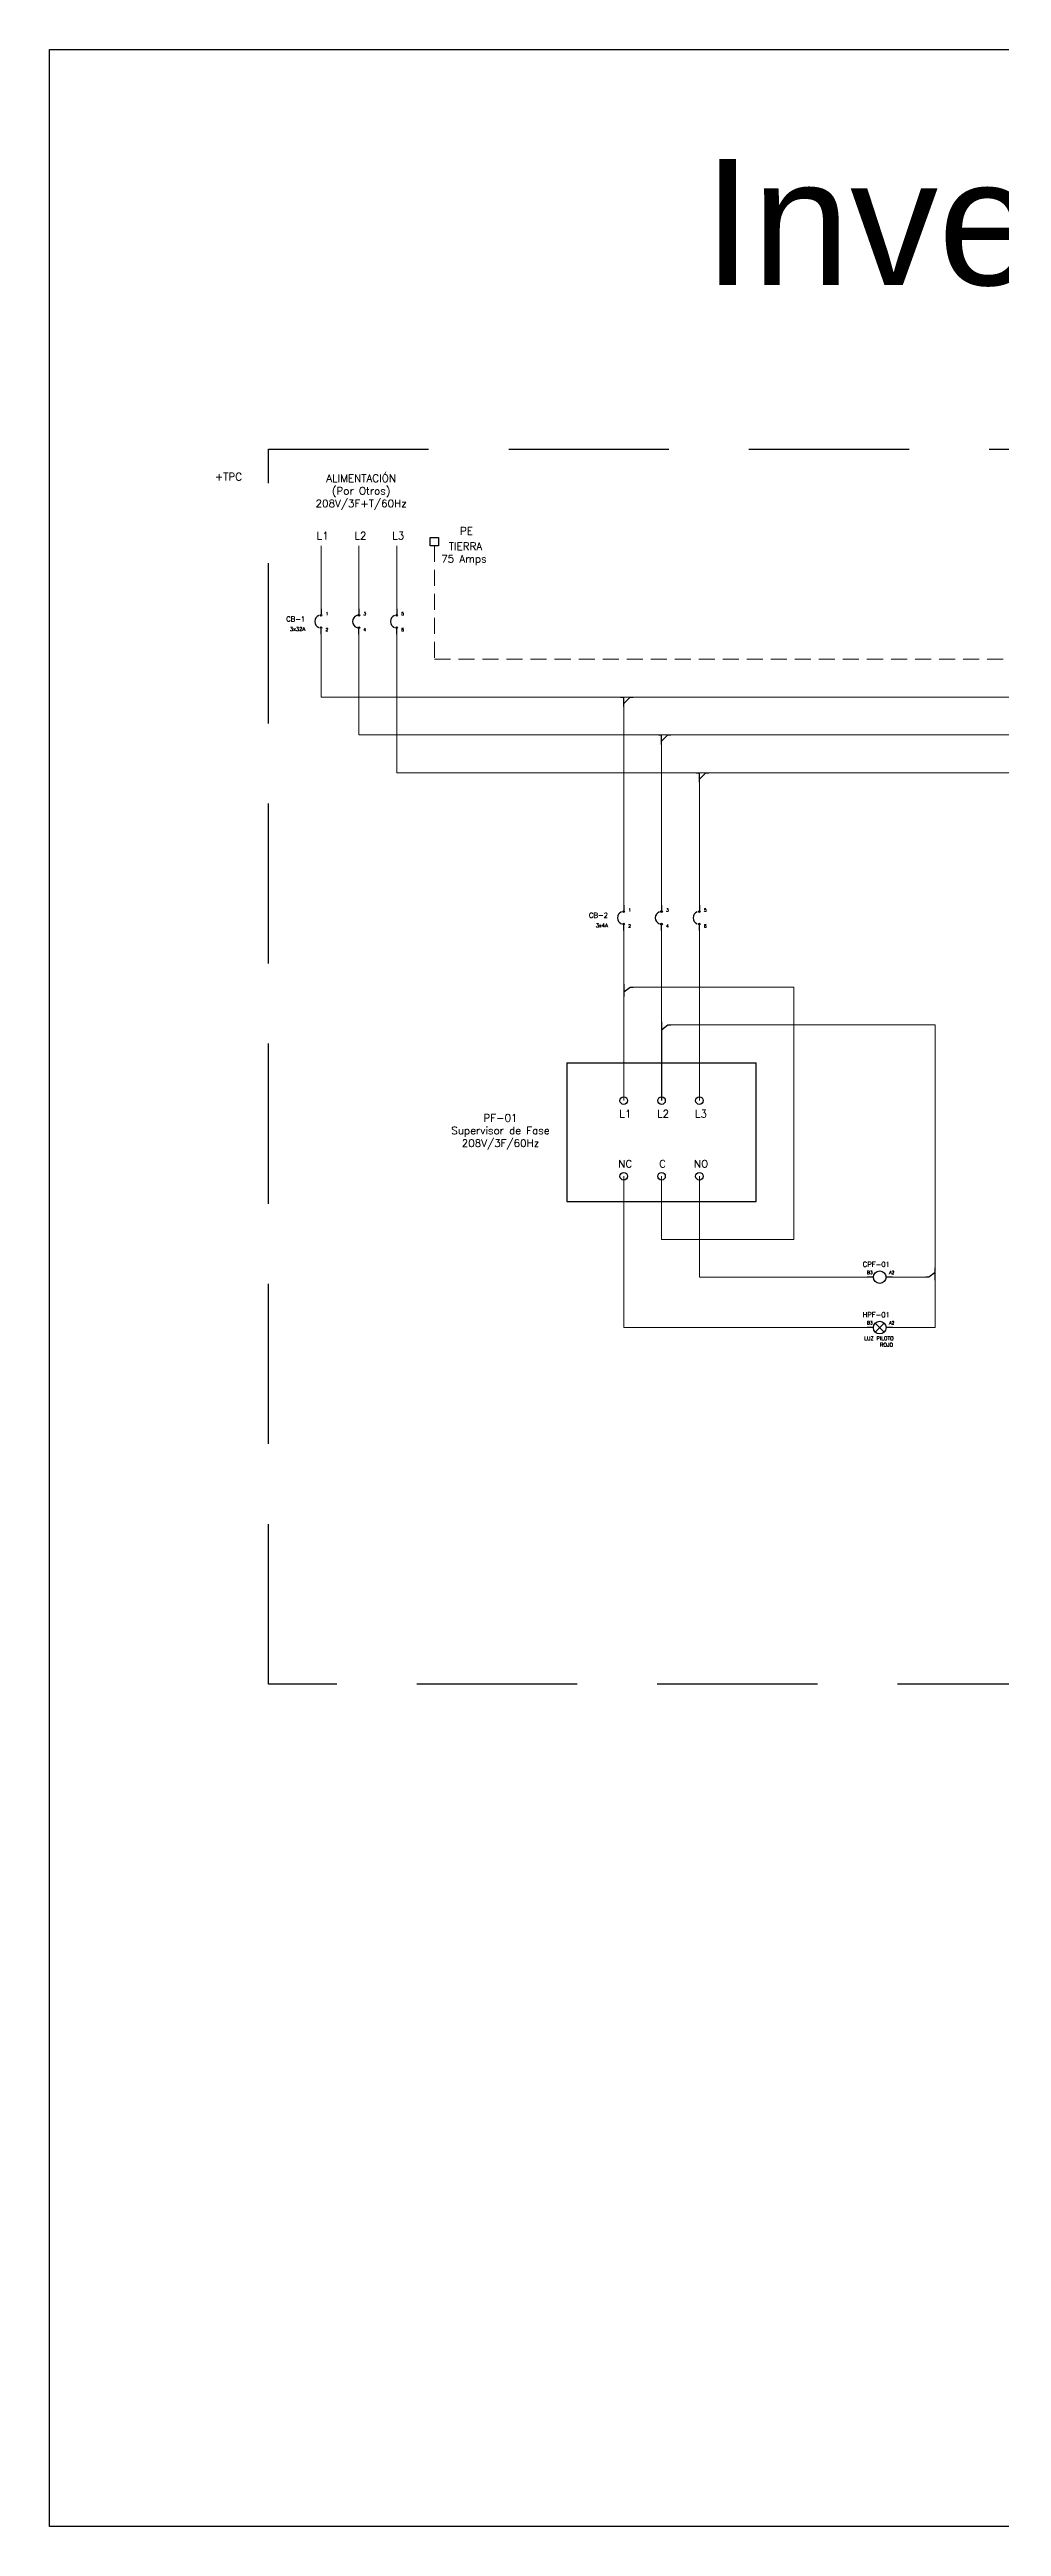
# Model space of a CAD drawing. Header units: inches. Extents: x 75782 to 87231, y -34126 to -18655.
# Drawn here: x 75782 to 76537, y -26993 to -25028 of the extents above; entities that cross this region are included whole.
import ezdxf
from ezdxf.enums import TextEntityAlignment as Align

# ---------------------------------------------------------------- set-up
doc = ezdxf.new("R2010")
doc.units = ezdxf.units.IN
doc.header["$MEASUREMENT"] = 0
doc.linetypes.add('DASHED', pattern=[19.05, 12.7, -6.35])
doc.layers.add('A-Cables 220V', color=6, linetype='Continuous', lineweight=18)
doc.layers.add('TEXTOS', color=7, linetype='Continuous')
doc.layers.add('WIRES', color=5, linetype='Continuous')
doc.styles.add('ARIAL', font='arial.ttf')
doc.styles.get("Standard").update_dxf_attribs({"font": 'ROMANS.SHX'})

# ---------------------------------------------------------------- blocks, each defined once
blk = doc.blocks.new('3F Breaker')
for p, q in [((0, 0), (0, -4.3)), ((30, 0), (30, -4.3)), ((60, 0), (60, -4.3)), ((0, -20), (0, -15.7)), ((30, -20), (30, -15.7)), ((60, -20), (60, -15.7))]:
    blk.add_line(p, q)
for centre in [(0, -5), (0, -15), (30, -5), (30, -15), (60, -5), (60, -15)]:
    blk.add_circle(centre, 0.653)
for centre in [(0, -10), (30, -10), (60, -10)]:
    blk.add_arc(centre, 5, 110, 250)
for s, p in [('2', (3.6, -17.7)), ('1', (3.6, -5)), ('3', (33.6, -5)), ('4', (33.6, -17.7)), ('5', (63.6, -5)), ('6', (63.6, -17.7))]:
    blk.add_text(s, height=2.5).set_placement(p)
at = {"flags": 4}
for tag, height, p in [('FEATURES', 3, (-12.5, -17.5)), ('NAME', 4, (-12.5, -10))]:
    blk.add_attdef(tag, text='', height=height, dxfattribs=at).set_placement(p, align=Align.RIGHT)
blk = doc.blocks.new('derivación a la derecha')
for p, q in [((0, 2.5), (0, -7.5)), ((0, -3.75), (5, 0)), ((5, 0), (7.5, 0))]:
    blk.add_line(p, q)
blk = doc.blocks.new('derivación inferior')
for p, q in [((-2.5, 0), (0, 0)), ((0, -7.5), (0, 0)), ((0, -5), (5, 0)), ((5, 0), (7.5, 0))]:
    blk.add_line(p, q)
blk = doc.blocks.new('Relay Coil')
for p, q in [((5, 0), (0, 0)), ((20, 0), (15, 0))]:
    blk.add_line(p, q)
blk.add_circle((10, 0), 5)
for s, p in [('B3', (0, 2.5)), ('A2', (17.5, 2.5))]:
    blk.add_text(s, height=2.5).set_placement(p)
at = {"flags": 4}
for tag, height, p in [('NAME', 4, (18.1, 8.2)), ('INTENSIDAD', 3, (21, -10)), ('PAGE', 3, (20.6, -15.1))]:
    blk.add_attdef(tag, text='', height=height, dxfattribs=at).set_placement(p, align=Align.RIGHT)

msp = doc.modelspace()

# ---------------------------------------------------------------- linework, layer by layer
at = {"color": 0, "ltscale": 0.1}
for p, q in [((76267.3, -25809.6), (76267.3, -25862.1)), ((76192.3, -25832.1), (76342.3, -25832.1)), ((76192.3, -25832.1), (76192.3, -25942.1)), ((76342.3, -25942.1), (76342.3, -25832.1)), ((76192.3, -25942.1), (76342.3, -25942.1))]:
    msp.add_line(p, q, dxfattribs=at)
at = {"ltscale": 0.1}
for p, q in [((76436.8, -26038.6), (76443.9, -26045.6)), ((76436.8, -26045.6), (76443.9, -26038.6))]:
    msp.add_line(p, q, dxfattribs=at)
msp.add_lwpolyline([(75782.1, -25028.5), (83303.8, -25028.5), (83303.8, -26992.9), (75782.1, -26992.9)], close=True, dxfattribs=at)
msp.add_lwpolyline([(75782.1, -25028.5), (83303.8, -25028.5), (83303.8, -26992.9), (75782.1, -26992.9)], close=True, dxfattribs=at)
at = {"linetype": 'DASHED', "ltscale": 10}
msp.add_lwpolyline([(75955.6, -25345.3), (77724.4, -25345.3), (77724.4, -26324.9), (75955.6, -26324.9)], close=True, dxfattribs=at)
at = {"color": 0, "ltscale": 0.1}
for centre in [(76237.3, -25862.1), (76267.3, -25862.1), (76297.3, -25862.1), (76237.3, -25922.1), (76267.3, -25922.1), (76297.3, -25922.1)]:
    msp.add_circle(centre, 3, dxfattribs=at)
at = {"layer": 'A-Cables 220V'}
for p, q in [((75997.3, -25472.1), (75997.3, -25422.1)), ((76027.3, -25472.1), (76027.3, -25422.1)), ((76057.3, -25472.1), (76057.3, -25422.1)), ((75997.3, -25492.1), (75997.3, -25542.1)), ((76027.3, -25492.1), (76027.3, -25572.1)), ((76057.3, -25492.1), (76057.3, -25602.1))]:
    msp.add_line(p, q, dxfattribs=at)
at = {"layer": 'A-Cables 220V', "linetype": 'DASHED'}
for p, q in [((76087.3, -25422.1), (76087.3, -25512.1)), ((76087.3, -25512), (77462.4, -25512))]:
    msp.add_line(p, q, dxfattribs=at)
at = {"layer": 'A-Cables 220V', "ltscale": 0.1}
for p, q in [((75997.3, -25542.1), (77316.9, -25542.1)), ((76237.3, -25549.6), (76237.3, -25707.1)), ((76027.3, -25572.1), (77346.9, -25572.1)), ((76267.3, -25579.6), (76267.3, -25707.1)), ((76057.3, -25602.1), (77376.9, -25602.1)), ((76297.3, -25609.6), (76297.3, -25707.1)), ((76237.3, -25727.1), (76237.3, -25769.6)), ((76267.3, -25727.1), (76267.3, -25799.6)), ((76297.3, -25727.1), (76297.3, -25862.1)), ((76372.3, -25772.1), (76244.8, -25772.1)), ((76372.3, -25972.1), (76372.3, -25772.1)), ((76237.3, -25779.6), (76237.3, -25862.1)), ((76484.3, -25802.1), (76274.8, -25802.1)), ((76484.3, -25994.6), (76484.3, -25802.1)), ((76237.3, -25922.1), (76237.3, -26042.1)), ((76267.3, -25922.1), (76267.3, -25972.1)), ((76297.3, -25922.1), (76297.3, -26002.1)), ((76267.3, -25972.1), (76372.3, -25972.1)), ((76297.3, -26002.1), (76430.3, -26002.1)), ((76450.3, -26002.1), (76476.8, -26002.1)), ((76484.3, -26042.1), (76484.3, -26004.6)), ((76237.3, -26042.1), (76430.3, -26042.1)), ((76450.3, -26042.1), (76484.3, -26042.1))]:
    msp.add_line(p, q, dxfattribs=at)
at = {"layer": 'TEXTOS', "color": 6, "linetype": 'DASHED'}
msp.add_lwpolyline([(76083.9, -25415.6), (76090.4, -25415.6), (76090.4, -25422.1), (76083.9, -25422.1)], close=True, dxfattribs=at)

# ---------------------------------------------------------------- block references
ref = msp.add_blockref('3F Breaker', (75997.3, -25472.1))
ref.add_attrib('NAME', 'CB-1', dxfattribs={"height": 4}).set_placement((75984.8, -25482.1), align=Align.RIGHT)
ref.add_attrib('FEATURES', '3x32A', dxfattribs={"height": 3}).set_placement((75984.8, -25489.6), align=Align.RIGHT)
for name, p in [('derivación inferior', (76237.3, -25542.1)), ('derivación inferior', (76267.3, -25572.1)), ('derivación inferior', (76297.3, -25602.1)), ('derivación a la derecha', (76237.3, -25772.1)), ('derivación a la derecha', (76267.3, -25802.1))]:
    msp.add_blockref(name, p)
ref = msp.add_blockref('3F Breaker', (76237.3, -25707.1))
ref.add_attrib('NAME', 'CB-2', dxfattribs={"height": 4}).set_placement((76224.8, -25717.1), align=Align.RIGHT)
ref.add_attrib('FEATURES', '3x4A', dxfattribs={"height": 3}).set_placement((76224.8, -25724.6), align=Align.RIGHT)
ref = msp.add_blockref('Relay Coil', (76430.3, -26002.1))
ref.add_attrib('NAME', 'CPF-01', dxfattribs={"height": 4}).set_placement((76448.4, -25993.9), align=Align.RIGHT)
at = {"rotation": 180}
msp.add_blockref('derivación a la derecha', (76484.3, -26002.1), dxfattribs=at)
ref = msp.add_blockref('Relay Coil', (76430.3, -26042.1))
ref.add_attrib('PAGE', 'ROJO', dxfattribs={"height": 3}).set_placement((76450.9, -26057.2), align=Align.RIGHT)
ref.add_attrib('NAME', 'HPF-01', dxfattribs={"height": 4}).set_placement((76448.4, -26033.9), align=Align.RIGHT)
ref.add_attrib('INTENSIDAD', 'LUZ PILOTO', dxfattribs={"height": 3}).set_placement((76451.3, -26052.1), align=Align.RIGHT)

# ---------------------------------------------------------------- texts
at = {"layer": 'TEXTOS', "color": 6, "linetype": 'DASHED'}
for s, p in [('PE', (76107.5, -25413.3)), ('75 Amps', (76092.6, -25435.4)), ('TIERRA', (76098.6, -25425.5))]:
    msp.add_text(s, height=6, dxfattribs=at).set_placement(p)
at = {"layer": 'TEXTOS', "char_height": 6}
for s, width, insert, attachment_point in [('+TPC', 26.886, (75913.1, -25364.3), 1), ('ALIMENTACIÓN \\P(Por Otros)\\P208V/3F+T/60Hz', 178.785, (76029.1, -25365.5), 2), ('L1', 13.363, (75993.8, -25411.1), 1), ('L2', 13.363, (76023.8, -25411.1), 1), ('L3', 13.363, (76053.8, -25411.1), 1), ('L1', 13.363, (76233.8, -25869.5), 1), ('L2', 13.363, (76263.8, -25869.5), 1), ('L3', 13.363, (76293.8, -25869.5), 1), ('PF-01\\PSupervisor de Fase\\P208V/3F/60Hz', 121.368, (76139.6, -25872.8), 2), ('NC', 13.363, (76233, -25909.2), 1), ('C', 13.363, (76265.4, -25909.2), 1), ('NO', 13.363, (76293, -25909.2), 1)]:
    msp.add_mtext_dynamic_manual_height_columns(s, width=width, gutter_width=1250, heights=[0], dxfattribs=dict(at, insert=insert, attachment_point=attachment_point))
at = {"layer": 'WIRES', "color": 0, "style": 'ARIAL'}
msp.add_text('Inversiones Century', height=100, dxfattribs=at).set_placement((76300.3, -25215.3))

doc.saveas('drawing.dxf')
